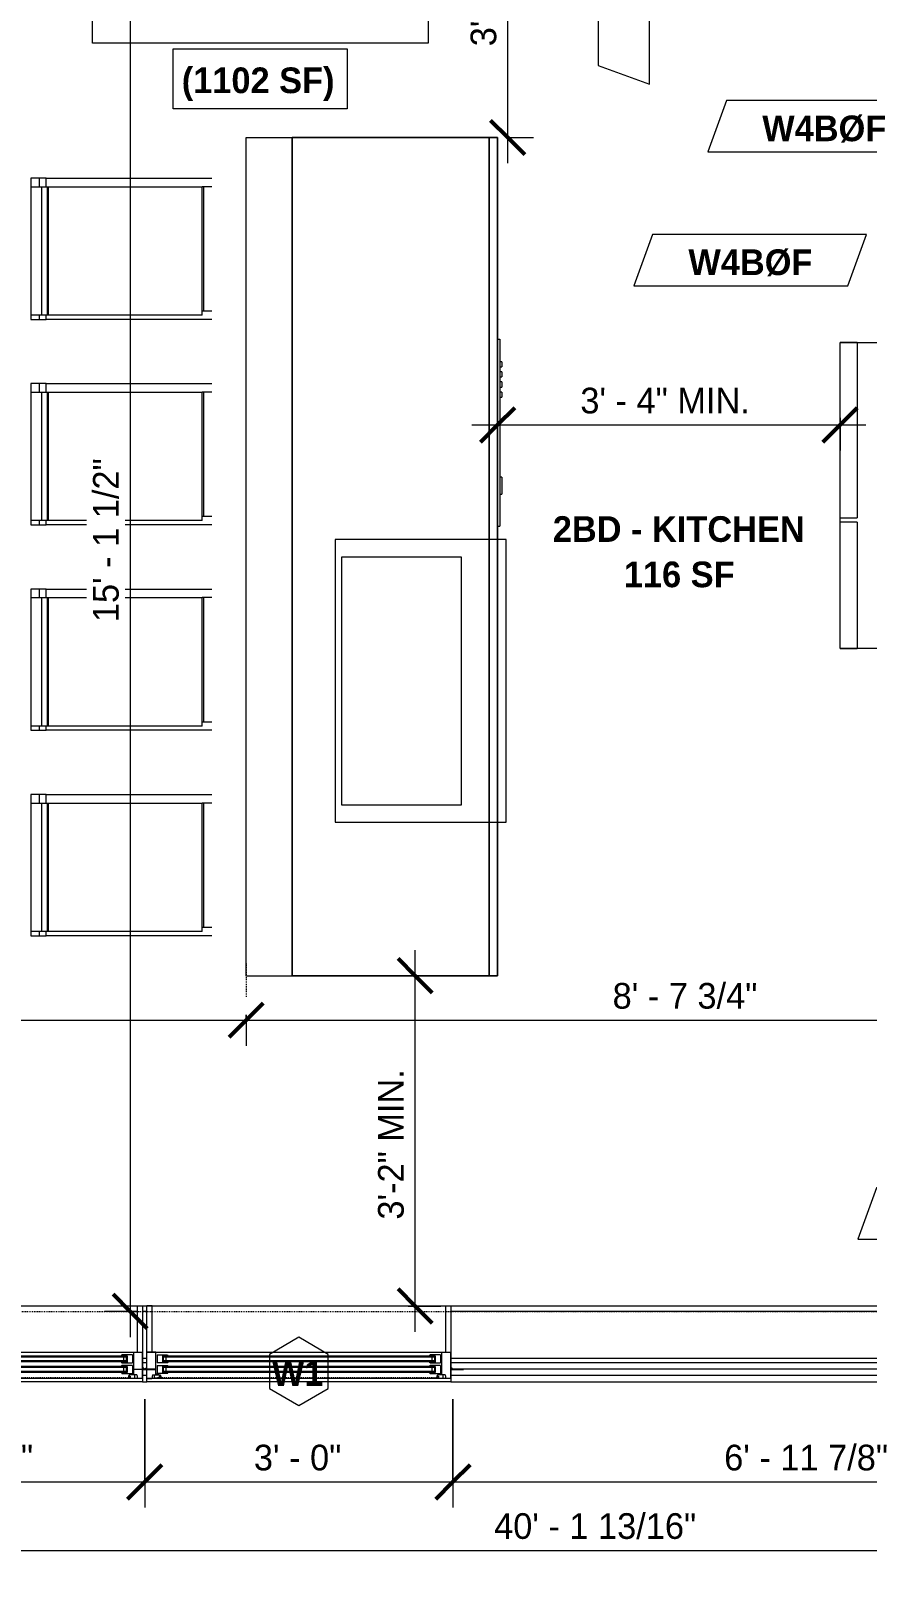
# Model space of a CAD drawing. Header units: inches. Extents: x -4058 to -1781, y 9814 to 12264.
# Drawn here: x -3649.6 to -3551.9, y 9986.2 to 10166.7 of the extents above; entities that cross this region are included whole.
import ezdxf

# ---------------------------------------------------------------- set-up
doc = ezdxf.new("R2010")
doc.units = ezdxf.units.IN
doc.header["$MEASUREMENT"] = 0
doc.linetypes.add('Dash', pattern=[0.25, 0.125, -0.125])
doc.linetypes.add('Dash 3_32_', pattern=[0.1875, 0.09375, -0.09375])
for name, color, linetype, lineweight in [('0-1', 7, 'Continuous', 5), ('0-2', 7, 'Continuous', 9), ('A-ANNO-DIMS', 211, 'Continuous', 9), ('A-ANNO-DIMS-32', 211, 'Continuous', 9), ('A-AREA-IDEN', 2, 'Continuous', 9), ('A-DETL-1', 90, 'Dash 3_32_', 9), ('A-DETL-GENF-HDLN-1', 7, 'Dash', 9), ('A-DETL-GENF-HDLN-2', 1, 'Continuous', 18), ('A-GLAZ', 151, 'Continuous', 18), ('A-GLAZ-1', 7, 'Continuous', 9), ('A-GLAZ-IDEN', 152, 'Continuous', 9), ('A-WALL-1', 7, 'Continuous', 9), ('A-WALL-2', 113, 'Continuous', 9), ('A-WALL-IDEN', 211, 'Continuous', 9), ('I-FURN', 30, 'Continuous', 9), ('P-SANR-FIXT', 6, 'Continuous', 9), ('Q-CASE', 31, 'Continuous', 9), ('Q-SPCQ', 91, 'Continuous', 9)]:
    doc.layers.add(name, color=color, linetype=linetype, lineweight=lineweight)
doc.styles.add('Century Gothic', font='ufonts.com_century-gothic.ttf', dxfattribs={"height": 3})
doc.styles.add('Century Gothic_B_1', font='GOTHICB.TTF', dxfattribs={"height": 3})
doc.dimstyles.new('MARKETING_DIMENSION', dxfattribs={"dimscale": 12, "dimtxt": 3.132505, "dimasz": 0.333333, "dimexe": 0.25, "dimexo": 0.166667, "dimgap": 0.041667, "dimtad": 1, "dimdec": 4, "dimrnd": 0.0625, "dimzin": 3, "dimdsep": 46, "dimlunit": 4, "dimtxsty": 'Century Gothic', "dimblk1": 'OBLIQUE', "dimblk2": 'OBLIQUE', "dimsah": 1, "dimcen": 0.09, "dimdle": 0.25, "dimazin": 0, "dimtfac": 1, "dimtdec": 4, "dimtix": 1, "dimtmove": 0, "dimatfit": 3, "dimfxl": 1, "dimtvp": 1, "dimtfill": 1, "dimfrac": 2, "dimtolj": 1, "dimtzin": 0, "dimarcsym": 2})
doc.dimstyles.new('THE_DIMENSION_STRING_2', dxfattribs={"dimscale": 12, "dimtxt": 3.132505, "dimasz": 0.333333, "dimexe": 0.25, "dimexo": 0.166667, "dimgap": 0.041667, "dimtad": 1, "dimdec": 4, "dimrnd": 0.0625, "dimzin": 3, "dimdsep": 46, "dimlunit": 4, "dimtxsty": 'Century Gothic', "dimblk1": 'OBLIQUE', "dimblk2": 'OBLIQUE', "dimsah": 1, "dimcen": 0.09, "dimdle": 0.25, "dimazin": 0, "dimtfac": 1, "dimtdec": 4, "dimtix": 1, "dimtmove": 0, "dimatfit": 3, "dimfxl": 1, "dimtvp": 1, "dimtfill": 1, "dimfrac": 2, "dimtolj": 1, "dimtzin": 0, "dimarcsym": 2})
doc.dimstyles.new('THE_DIMENSION_STRING_4', dxfattribs={"dimscale": 12, "dimtxt": 3.132505, "dimasz": 0.333333, "dimexe": 0.25, "dimexo": 0.166667, "dimgap": 0.041667, "dimtad": 1, "dimdec": 4, "dimrnd": 0.0625, "dimzin": 3, "dimdsep": 46, "dimlunit": 4, "dimtxsty": 'Century Gothic', "dimblk1": 'OBLIQUE', "dimblk2": 'OBLIQUE', "dimsah": 1, "dimcen": 0.09, "dimdle": 0.25, "dimazin": 0, "dimtfac": 1, "dimtdec": 4, "dimtix": 1, "dimtmove": 0, "dimatfit": 3, "dimfxl": 1, "dimtvp": 1, "dimtfill": 1, "dimfrac": 2, "dimtolj": 1, "dimtzin": 0, "dimarcsym": 2})
doc.dimstyles.new('THE_DIMENSION_STRING_5', dxfattribs={"dimscale": 12, "dimtxt": 3.132505, "dimasz": 0.333333, "dimexe": 0.25, "dimexo": 0.166667, "dimgap": 0.041667, "dimtad": 1, "dimdec": 4, "dimrnd": 0.0625, "dimzin": 3, "dimdsep": 46, "dimlunit": 4, "dimtxsty": 'Century Gothic', "dimblk1": 'OBLIQUE', "dimblk2": 'OBLIQUE', "dimsah": 1, "dimcen": 0.09, "dimdle": 0.25, "dimazin": 0, "dimtfac": 1, "dimtdec": 4, "dimtix": 1, "dimtmove": 0, "dimatfit": 3, "dimfxl": 1, "dimtvp": 1, "dimtfill": 1, "dimfrac": 2, "dimtolj": 1, "dimtzin": 0, "dimarcsym": 2})

# ---------------------------------------------------------------- blocks, each defined once
blk = doc.blocks.new('Window-Double_Hung-Marvin-Essential - ESDH3066 - 1st Floor-3357216-UNIT PLANS - 1ST FLOOR')
at = {"layer": 'A-DETL-GENF-HDLN-1'}
blk.add_line((16.1, -3.97), (-16.5, -3.97), dxfattribs=at)
at = {"layer": 'A-DETL-GENF-HDLN-2'}
for p, q in [((-17.13, 4.44), (-17.75, 4.44)), ((-17.13, -0.91), (-17.13, 4.44)), ((17.12, 4.44), (17.75, 4.44)), ((17.12, 4.44), (17.12, -0.91)), ((-16.72, -0.94), (-17.75, -0.94)), ((-17.75, -4.03), (-17.75, -0.94)), ((-16.72, -3.52), (-16.72, -0.94)), ((-16.56, -1.28), (-15.34, -1.28)), ((-16.56, -1.28), (-16.56, -2.22)), ((-15.28, -1.4), (-15.94, -1.4)), ((-15.94, -1.4), (-15.94, -2.12)), ((-15.84, -1.41), (-15.84, -2.1)), ((-15.54, -1.54), (-15.54, -1.98)), ((-15.34, -1.28), (-15.28, -1.34)), ((-15.28, -1.34), (-15.28, -1.4)), ((15.34, -1.28), (15.28, -1.34)), ((15.28, -1.34), (15.28, -1.4)), ((15.28, -1.4), (15.94, -1.4)), ((16.56, -1.28), (15.34, -1.28)), ((15.54, -1.54), (15.54, -1.98)), ((15.84, -1.41), (15.84, -2.1)), ((15.94, -1.4), (15.94, -2.12)), ((16.56, -1.28), (16.56, -2.22)), ((16.72, -3.52), (16.72, -0.94)), ((16.72, -0.94), (17.75, -0.94)), ((17.75, -4.03), (17.75, -0.94)), ((-19.25, -2.98), (-19.25, -2.94)), ((-19.25, -2.94), (-17.9, -2.94)), ((-17.75, -2.98), (-19.25, -2.98)), ((-17.9, -2.94), (-17.9, -2.83)), ((-17.9, -2.83), (-17.75, -2.83)), ((-16.38, -3.52), (-16.72, -3.52)), ((-15.34, -2.22), (-16.56, -2.22)), ((-16.56, -2.5), (-15.34, -2.5)), ((-16.56, -2.5), (-16.56, -3.44)), ((-15.34, -3.44), (-16.56, -3.44)), ((-16.38, -3.62), (-16.38, -3.52)), ((-15.94, -2.12), (-15.28, -2.12)), ((-15.28, -2.62), (-15.94, -2.62)), ((-15.94, -2.62), (-15.94, -3.34)), ((-15.94, -3.34), (-15.28, -3.34)), ((-15.84, -2.63), (-15.84, -3.32)), ((-15.54, -2.76), (-15.54, -3.2)), ((-15.34, -2.22), (-15.28, -2.16)), ((-15.34, -2.5), (-15.28, -2.56)), ((-15.34, -3.44), (-15.28, -3.38)), ((-15.28, -2.12), (-15.28, -2.16)), ((-15.28, -2.56), (-15.28, -2.62)), ((-15.28, -3.34), (-15.28, -3.38)), ((15.28, -2.12), (15.28, -2.16)), ((15.94, -2.12), (15.28, -2.12)), ((15.34, -2.22), (15.28, -2.16)), ((15.34, -2.5), (15.28, -2.56)), ((15.28, -2.56), (15.28, -2.62)), ((15.28, -2.62), (15.94, -2.62)), ((15.28, -3.34), (15.28, -3.38)), ((15.94, -3.34), (15.28, -3.34)), ((15.34, -3.44), (15.28, -3.38)), ((15.34, -2.22), (16.56, -2.22)), ((16.56, -2.5), (15.34, -2.5)), ((15.34, -3.44), (16.56, -3.44)), ((15.54, -2.76), (15.54, -3.2)), ((15.84, -2.63), (15.84, -3.32)), ((15.94, -2.62), (15.94, -3.34)), ((16.38, -3.62), (16.38, -3.52)), ((16.38, -3.52), (16.72, -3.52)), ((16.56, -2.5), (16.56, -3.44)), ((17.9, -2.83), (17.75, -2.83)), ((17.75, -2.98), (19.25, -2.98)), ((17.9, -2.94), (17.9, -2.83)), ((19.25, -2.94), (17.9, -2.94)), ((19.25, -2.98), (19.25, -2.94)), ((-17.75, -4.03), (-17.16, -4.03)), ((-17.08, -3.62), (-17.16, -4.03)), ((-17.08, -3.62), (-16.19, -3.62)), ((-16.85, -4), (-16.85, -3.62)), ((-16.3, -4), (-16.85, -4)), ((-16.18, -3.76), (-16.3, -3.76)), ((-16.3, -3.76), (-16.3, -4)), ((-16.19, -3.62), (-16.19, -3.72)), ((-16.19, -3.72), (-16.1, -3.72)), ((-16.18, -3.97), (-16.18, -3.76)), ((-16.18, -3.97), (-16.1, -3.97)), ((-16.1, -3.72), (-16.1, -3.97)), ((16.19, -3.72), (16.1, -3.72)), ((16.1, -3.72), (16.1, -3.97)), ((16.18, -3.97), (16.1, -3.97)), ((16.18, -3.97), (16.18, -3.76)), ((16.18, -3.76), (16.3, -3.76)), ((17.08, -3.62), (16.19, -3.62)), ((16.19, -3.62), (16.19, -3.72)), ((16.3, -3.76), (16.3, -4)), ((16.3, -4), (16.85, -4)), ((16.85, -4), (16.85, -3.62)), ((17.08, -3.62), (17.16, -4.03)), ((17.75, -4.03), (17.16, -4.03))]:
    blk.add_line(p, q, dxfattribs=at)
at = {"layer": 'A-GLAZ'}
for p, q in [((15.84, -1.41), (-15.84, -1.41)), ((15.84, -1.54), (-15.84, -1.54)), ((15.84, -1.98), (-15.84, -1.98)), ((15.84, -2.1), (-15.84, -2.1)), ((15.84, -2.63), (-15.84, -2.63)), ((15.84, -2.76), (-15.84, -2.76)), ((15.84, -3.2), (-15.84, -3.2)), ((15.84, -3.32), (-15.84, -3.32))]:
    blk.add_line(p, q, dxfattribs=at)
at = {"layer": 'A-GLAZ-1'}
for p, q in [((-17.75, 4.44), (17.75, 4.44)), ((-17.75, -0.91), (-17.75, 4.44)), ((17.75, 4.44), (17.75, -0.91)), ((-17.75, -0.94), (17.75, -0.94)), ((-17.75, -4.03), (-17.75, -0.94)), ((17.75, -0.94), (17.75, -4.03)), ((17.75, -4.03), (-17.75, -4.03))]:
    blk.add_line(p, q, dxfattribs=at)
blk = doc.blocks.new('CTR - 1st Phase - Shell_rvt-1-UNIT PLANS - 1ST FLOOR')
at = {"layer": 'A-WALL-1'}
for p, q in [((-3636.07, 10017.71), (-3636.57, 10017.71)), ((-3636.07, 10017.09), (-3636.57, 10017.09)), ((-3515.66, 10017.71), (-3600.57, 10017.71)), ((-3515.66, 10017.09), (-3600.57, 10017.09)), ((-3636.57, 10012.37), (-3636.57, 10012.34)), ((-3636.07, 10011.59), (-3636.57, 10011.59)), ((-3636.07, 10011.09), (-3636.57, 10011.09)), ((-3636.07, 10012.34), (-3636.07, 10012.37)), ((-3600.57, 10012.37), (-3600.57, 10012.34)), ((-3515.66, 10011.59), (-3600.57, 10011.59)), ((-3515.66, 10011.09), (-3600.57, 10011.09)), ((-3636.57, 10008.84), (-3672.07, 10008.84)), ((-3636.07, 10010.34), (-3636.57, 10010.34)), ((-3636.07, 10009.59), (-3636.57, 10009.59)), ((-3636.57, 10009.25), (-3636.57, 10008.84)), ((-3636.57, 10008.84), (-3636.07, 10008.84)), ((-3636.07, 10008.84), (-3636.07, 10009.25)), ((-3600.57, 10008.84), (-3636.07, 10008.84)), ((-3404.47, 10010.34), (-3600.57, 10010.34)), ((-3404.47, 10009.59), (-3600.57, 10009.59)), ((-3600.57, 10009.25), (-3600.57, 10008.84)), ((-3600.57, 10008.84), (-3404.47, 10008.84))]:
    blk.add_line(p, q, dxfattribs=at)
at = {"layer": '0-2'}
for p in [(-3654.32, 10013.28), (-3618.32, 10013.28)]:
    blk.add_blockref('Window-Double_Hung-Marvin-Essential - ESDH3066 - 1st Floor-3357216-UNIT PLANS - 1ST FLOOR', p, dxfattribs=at)
blk = doc.blocks.new('Refrigerator_-_Side-by-Side_6047 - 36_ X 30_-1372843-UNIT PLANS - 1ST FLOOR')
at = {"layer": 'Q-SPCQ'}
for p, q in [((-17.88, 15.58), (17.87, 15.58)), ((-17.88, -14.42), (-17.88, 15.58)), ((-17.88, 15.58), (-3.13, 15.58)), ((-17.88, 15.58), (-17.88, 13.58)), ((-3.13, 13.58), (-3.13, 15.58)), ((-2.63, 15.58), (17.87, 15.58)), ((-2.63, 15.58), (-2.63, 13.58)), ((17.87, 15.58), (17.87, -14.42)), ((17.87, 13.58), (17.87, 15.58)), ((-3.13, 13.58), (-17.88, 13.58)), ((17.87, 13.58), (-2.63, 13.58)), ((17.87, -14.42), (-17.88, -14.42))]:
    blk.add_line(p, q, dxfattribs=at)
blk = doc.blocks.new('OD_CW_Base Cabinet - OD_CW_Base Cabinet-4332410-UNIT PLANS - 1ST FLOOR')
at = {"layer": 'Q-CASE'}
for p, q in [((0.74, 24), (0.74, 0)), ((98.66, 24), (0.74, 24)), ((98.66, 0), (98.66, 24)), ((0.74, 0), (98.66, 0))]:
    blk.add_line(p, q, dxfattribs=at)
blk = doc.blocks.new('Stainless Steel Farmhous Kitchen Sink - Stainless Steel Farmhous Kitchen Sink-2443921-UNIT PLANS - 1ST FLOOR')
at = {"layer": 'P-SANR-FIXT'}
for p, q in [((0, -2.25), (-33, -2.25)), ((-33, -2.25), (-33, -22.2)), ((-31, -16.96), (-31, -3)), ((-31, -3), (-2, -3)), ((-2, -3), (-2, -16.96)), ((0, -22.2), (0, -2.25)), ((-2, -16.96), (-31, -16.96)), ((-33, -22.2), (0, -22.2))]:
    blk.add_line(p, q, dxfattribs=at)
blk = doc.blocks.new('Bar_Stool_6722_1_ - Bar_Stool_6722_1_-1229311-UNIT PLANS - 1ST FLOOR')
at = {"layer": 'I-FURN'}
for p, q in [((0, 19.21), (0, 21.11)), ((1, 21.11), (1, 20.14)), ((1, 20.14), (15.5, 20.14)), ((1, 20.14), (1, 20.06)), ((1, 20.06), (1, 19.99)), ((16, 20), (1, 20)), ((1, 19.89), (1, 19.99)), ((1, 17.63), (1, 19.89)), ((15.5, 20.14), (15.5, 21.11)), ((15.5, 20.06), (15.5, 20.14)), ((15.5, 19.99), (15.5, 20.06)), ((16, 19.99), (16, 19.89)), ((16, 19.89), (16, 17.63)), ((16.5, 21.11), (16.5, 19.21)), ((0, 17.72), (0, 19.21)), ((16.5, 19.21), (16.5, 17.72)), ((0, 1.78), (0, 17.72)), ((1, 2.03), (1, 17.63)), ((16, 17.63), (16, 2.03)), ((16.5, 17.72), (16.5, 1.78)), ((1, 1.91), (1, 2.03)), ((16, 2.03), (1, 2.03)), ((1, 1.24), (1, 1.91)), ((16, 1.91), (1, 1.91)), ((16, 2.03), (16, 1.91)), ((16, 1.91), (16, 1.24)), ((1, 1.78), (0, 1.78)), ((0, 1.78), (0, 0.98)), ((1, 0.98), (0, 0.98)), ((0, 0.98), (0, 0)), ((1, 0), (1, 1.24)), ((1, 1.24), (16, 1.24)), ((16.5, 1.78), (16, 1.78)), ((16, 1.24), (16, 0)), ((16.5, 0.98), (16, 0.98)), ((16.5, 0.98), (16.5, 1.78)), ((16.5, 0), (16.5, 0.98)), ((0, 0), (1, 0)), ((1, 0), (16, 0)), ((16, 0), (16.5, 0))]:
    blk.add_line(p, q, dxfattribs=at)
blk = doc.blocks.new('DIMBLOCK426-UNIT PLANS - 1ST FLOOR')
at = {"layer": 'A-ANNO-DIMS-32'}
for p, q in [((-3823.82, 10047.43), (-3823.82, 10054.1)), ((-3826.82, 10051.1), (-3624.47, 10051.1)), ((-3823.82, 10051.1), (-3823.82, 10047.43)), ((-3624.47, 10051.71), (-3624.47, 10048.1)), ((-3624.47, 10051.1), (-3624.47, 10051.71))]:
    blk.add_line(p, q, dxfattribs=at)
at = {"layer": 'A-ANNO-DIMS-32', "lineweight": 50}
for p, q in [((-3823.82, 10051.1), (-3821.82, 10053.1)), ((-3624.47, 10051.1), (-3622.47, 10053.1)), ((-3823.82, 10051.1), (-3825.82, 10049.1)), ((-3624.47, 10051.1), (-3626.47, 10049.1))]:
    blk.add_line(p, q, dxfattribs=at)
at = {"layer": 'A-ANNO-DIMS-32', "color": 0, "insert": (-3734.39, 10055.45), "char_height": 3, "width": 24.5827, "attachment_point": 1, "line_spacing_factor": 0.984502, "style": 'Century Gothic', "bg_fill": 3, "box_fill_scale": 1.25, "bg_fill_color": 256, "bg_fill_true_color": 13158600, "bg_fill_transparency": 0}
blk.add_mtext('16\' - 7 3/8"', dxfattribs=at)
blk = doc.blocks.new('_Oblique')
at = {"color": 0, "linetype": 'ByBlock', "lineweight": -2}
blk.add_line((-0.5, -0.5), (0.5, 0.5), dxfattribs=at)
blk = doc.blocks.new('DIMBLOCK427-UNIT PLANS - 1ST FLOOR')
at = {"layer": 'A-ANNO-DIMS-32', "lineweight": 50}
for p, q in [((-3624.47, 10051.1), (-3622.47, 10053.1)), ((-3520.72, 10051.1), (-3518.72, 10053.1)), ((-3624.47, 10051.1), (-3626.47, 10049.1)), ((-3520.72, 10051.1), (-3522.72, 10049.1))]:
    blk.add_line(p, q, dxfattribs=at)
at = {"layer": 'A-ANNO-DIMS-32'}
for p, q in [((-3624.47, 10051.71), (-3624.47, 10048.1)), ((-3624.47, 10051.1), (-3624.47, 10051.71)), ((-3624.47, 10051.1), (-3520.72, 10051.1)), ((-3520.72, 10051.93), (-3520.72, 10048.1)), ((-3520.72, 10051.1), (-3520.72, 10051.93))]:
    blk.add_line(p, q, dxfattribs=at)
at = {"layer": 'A-ANNO-DIMS-32', "color": 0, "insert": (-3581.67, 10055.45), "char_height": 3, "width": 21.7784, "attachment_point": 1, "line_spacing_factor": 0.984502, "style": 'Century Gothic', "bg_fill": 3, "box_fill_scale": 1.25, "bg_fill_color": 256, "bg_fill_true_color": 13158600, "bg_fill_transparency": 0}
blk.add_mtext('8\' - 7 3/4"', dxfattribs=at)
blk = doc.blocks.new('Wall Tag - Arch Wall-3956453-UNIT PLANS - 1ST FLOOR')
at = {"layer": 'A-WALL-IDEN'}
for p, q in [((-0.3561, 0.0937), (-0.4244, -0.0937)), ((0.4244, 0.0937), (-0.3561, 0.0937)), ((0.3561, -0.0937), (0.4244, 0.0937)), ((-0.4244, -0.0937), (0.3561, -0.0937))]:
    blk.add_line(p, q, dxfattribs=at)
blk = doc.blocks.new('DIMBLOCK514-UNIT PLANS - 1ST FLOOR')
at = {"layer": 'A-ANNO-DIMS-32'}
for p, q in [((-3672.32, 10006.84), (-3672.32, 9994.16)), ((-3672.32, 9997.16), (-3672.32, 10006.84)), ((-3636.32, 10006.84), (-3636.32, 9994.16)), ((-3636.32, 9997.16), (-3636.32, 10006.84)), ((-3672.32, 9997.16), (-3636.32, 9997.16))]:
    blk.add_line(p, q, dxfattribs=at)
at = {"layer": 'A-ANNO-DIMS-32', "lineweight": 50}
for p, q in [((-3672.32, 9997.16), (-3670.32, 9999.16)), ((-3636.32, 9997.16), (-3634.32, 9999.16)), ((-3672.32, 9997.16), (-3674.32, 9995.16)), ((-3636.32, 9997.16), (-3638.32, 9995.16))]:
    blk.add_line(p, q, dxfattribs=at)
at = {"layer": 'A-ANNO-DIMS-32', "color": 0, "insert": (-3659.57, 10001.51), "char_height": 3, "width": 12.5897, "attachment_point": 1, "line_spacing_factor": 0.984502, "style": 'Century Gothic', "bg_fill": 3, "box_fill_scale": 1.25, "bg_fill_color": 256, "bg_fill_true_color": 13158600, "bg_fill_transparency": 0}
blk.add_mtext('3\' - 0"', dxfattribs=at)
blk = doc.blocks.new('DIMBLOCK515-UNIT PLANS - 1ST FLOOR')
at = {"layer": 'A-ANNO-DIMS-32'}
for p, q in [((-3636.32, 10006.84), (-3636.32, 9994.16)), ((-3636.32, 9997.16), (-3636.32, 10006.84)), ((-3600.32, 10006.84), (-3600.32, 9994.16)), ((-3600.32, 9997.16), (-3600.32, 10006.84)), ((-3636.32, 9997.16), (-3600.32, 9997.16))]:
    blk.add_line(p, q, dxfattribs=at)
at = {"layer": 'A-ANNO-DIMS-32', "lineweight": 50}
for p, q in [((-3636.32, 9997.16), (-3634.32, 9999.16)), ((-3600.32, 9997.16), (-3598.32, 9999.16)), ((-3636.32, 9997.16), (-3638.32, 9995.16)), ((-3600.32, 9997.16), (-3602.32, 9995.16))]:
    blk.add_line(p, q, dxfattribs=at)
at = {"layer": 'A-ANNO-DIMS-32', "color": 0, "insert": (-3623.57, 10001.51), "char_height": 3, "width": 12.5897, "attachment_point": 1, "line_spacing_factor": 0.984502, "style": 'Century Gothic', "bg_fill": 3, "box_fill_scale": 1.25, "bg_fill_color": 256, "bg_fill_true_color": 13158600, "bg_fill_transparency": 0}
blk.add_mtext('3\' - 0"', dxfattribs=at)
blk = doc.blocks.new('DIMBLOCK516-UNIT PLANS - 1ST FLOOR')
at = {"layer": 'A-ANNO-DIMS-32'}
for p, q in [((-3600.32, 10006.84), (-3600.32, 9994.16)), ((-3600.32, 9997.16), (-3600.32, 10006.84)), ((-3516.47, 10006.09), (-3516.47, 9994.16)), ((-3516.47, 9997.16), (-3516.47, 10006.09)), ((-3600.32, 9997.16), (-3516.47, 9997.16))]:
    blk.add_line(p, q, dxfattribs=at)
at = {"layer": 'A-ANNO-DIMS-32', "lineweight": 50}
for p, q in [((-3600.32, 9997.16), (-3598.32, 9999.16)), ((-3516.47, 9997.16), (-3514.47, 9999.16)), ((-3600.32, 9997.16), (-3602.32, 9995.16)), ((-3516.47, 9997.16), (-3518.47, 9995.16))]:
    blk.add_line(p, q, dxfattribs=at)
at = {"layer": 'A-ANNO-DIMS-32', "color": 0, "insert": (-3568.64, 10001.51), "char_height": 3, "width": 24.5827, "attachment_point": 1, "line_spacing_factor": 0.984502, "style": 'Century Gothic', "bg_fill": 3, "box_fill_scale": 1.25, "bg_fill_color": 256, "bg_fill_true_color": 13158600, "bg_fill_transparency": 0}
blk.add_mtext('6\' - 11 7/8"', dxfattribs=at)
blk = doc.blocks.new('DIMBLOCK1125-UNIT PLANS - 1ST FLOOR')
at = {"layer": 'A-ANNO-DIMS-32'}
for p, q in [((-3342.04, 10015.09), (-3342.04, 9986.16)), ((-3342.04, 9989.16), (-3342.04, 10015.09)), ((-3823.82, 10011.28), (-3823.82, 9986.16)), ((-3823.82, 9989.16), (-3823.82, 10011.28)), ((-3823.82, 9989.16), (-3342.04, 9989.16))]:
    blk.add_line(p, q, dxfattribs=at)
at = {"layer": 'A-ANNO-DIMS-32', "lineweight": 50}
for p, q in [((-3823.82, 9989.16), (-3821.82, 9991.16)), ((-3342.04, 9989.16), (-3340.04, 9991.16)), ((-3823.82, 9989.16), (-3825.82, 9987.16)), ((-3342.04, 9989.16), (-3344.04, 9987.16))]:
    blk.add_line(p, q, dxfattribs=at)
at = {"layer": 'A-ANNO-DIMS-32', "color": 0, "insert": (-3595.51, 9993.51), "char_height": 3, "width": 30.1914, "attachment_point": 1, "line_spacing_factor": 0.984502, "style": 'Century Gothic', "bg_fill": 3, "box_fill_scale": 1.25, "bg_fill_color": 256, "bg_fill_true_color": 13158600, "bg_fill_transparency": 0}
blk.add_mtext('40\' - 1 13/16"', dxfattribs=at)
blk = doc.blocks.new('Window Tag - ONE-4156801-UNIT PLANS - 1ST FLOOR')
at = {"layer": 'A-GLAZ-IDEN'}
for p, q in [((0, 0.125), (-0.1071, 0.0619)), ((0.107, 0.062), (0, 0.125)), ((-0.1071, 0.0619), (-0.1071, -0.0619)), ((0.107, -0.0624), (0.107, 0.062)), ((-0.1071, -0.0619), (0, -0.125)), ((0, -0.125), (0.107, -0.0624))]:
    blk.add_line(p, q, dxfattribs=at)
blk = doc.blocks.new('DIMBLOCK1458-UNIT PLANS - 1ST FLOOR')
at = {"layer": 'A-ANNO-DIMS-32', "lineweight": 50}
for p, q in [((-3604.73, 10056.29), (-3606.73, 10058.29)), ((-3604.73, 10056.29), (-3602.73, 10054.29)), ((-3604.73, 10017.71), (-3606.73, 10019.71)), ((-3604.73, 10017.71), (-3602.73, 10015.71))]:
    blk.add_line(p, q, dxfattribs=at)
at = {"layer": 'A-ANNO-DIMS-32'}
for p, q in [((-3604.73, 10014.71), (-3604.73, 10059.29)), ((-3605.56, 10056.29), (-3601.73, 10056.29)), ((-3604.73, 10056.29), (-3605.56, 10056.29)), ((-3605.56, 10017.71), (-3601.73, 10017.71)), ((-3604.73, 10017.71), (-3605.56, 10017.71))]:
    blk.add_line(p, q, dxfattribs=at)
at = {"layer": 'A-ANNO-DIMS-32', "color": 0, "insert": (-3609.07, 10027.81), "char_height": 3, "width": 22.0767, "attachment_point": 1, "rotation": 90, "line_spacing_factor": 0.984502, "style": 'Century Gothic', "bg_fill": 3, "box_fill_scale": 1.25, "bg_fill_color": 256, "bg_fill_true_color": 13158600, "bg_fill_transparency": 0}
blk.add_mtext('3\'-2" MIN.', dxfattribs=at)
blk = doc.blocks.new('DIMBLOCK1459-UNIT PLANS - 1ST FLOOR')
at = {"layer": 'A-ANNO-DIMS-32', "lineweight": 50}
for p, q in [((-3595.1, 10120.64), (-3593.1, 10122.64)), ((-3555.1, 10120.64), (-3553.1, 10122.64)), ((-3595.1, 10120.64), (-3597.1, 10118.64)), ((-3555.1, 10120.64), (-3557.1, 10118.64))]:
    blk.add_line(p, q, dxfattribs=at)
at = {"layer": 'A-ANNO-DIMS-32'}
for p, q in [((-3595.1, 10121.47), (-3595.1, 10117.64)), ((-3595.1, 10120.64), (-3595.1, 10121.47)), ((-3555.1, 10121.47), (-3555.1, 10117.64)), ((-3555.1, 10120.64), (-3555.1, 10121.47)), ((-3598.1, 10120.64), (-3552.1, 10120.64))]:
    blk.add_line(p, q, dxfattribs=at)
at = {"layer": 'A-ANNO-DIMS-32', "color": 0, "insert": (-3585.44, 10124.98), "char_height": 3, "width": 24.8214, "attachment_point": 1, "line_spacing_factor": 0.984502, "style": 'Century Gothic', "bg_fill": 3, "box_fill_scale": 1.25, "bg_fill_color": 256, "bg_fill_true_color": 13158600, "bg_fill_transparency": 0}
blk.add_mtext('3\' - 4" MIN.', dxfattribs=at)
blk = doc.blocks.new('DIMBLOCK1460-UNIT PLANS - 1ST FLOOR')
at = {"layer": 'A-ANNO-DIMS-32'}
for p, q in [((-3593.92, 10151.21), (-3593.92, 10199.21)), ((-3593.79, 10196.21), (-3596.92, 10196.21)), ((-3593.92, 10196.21), (-3593.79, 10196.21)), ((-3594.1, 10154.21), (-3590.92, 10154.21)), ((-3593.92, 10154.21), (-3594.1, 10154.21))]:
    blk.add_line(p, q, dxfattribs=at)
at = {"layer": 'A-ANNO-DIMS-32', "lineweight": 50}
for p, q in [((-3593.92, 10196.21), (-3595.92, 10198.21)), ((-3593.92, 10196.21), (-3591.92, 10194.21)), ((-3593.92, 10154.21), (-3595.92, 10156.21)), ((-3593.92, 10154.21), (-3591.92, 10152.21))]:
    blk.add_line(p, q, dxfattribs=at)
at = {"layer": 'A-ANNO-DIMS-32', "color": 0, "insert": (-3598.26, 10164.87), "char_height": 3, "width": 24.8214, "attachment_point": 1, "rotation": 90, "line_spacing_factor": 0.984502, "style": 'Century Gothic', "bg_fill": 3, "box_fill_scale": 1.25, "bg_fill_color": 256, "bg_fill_true_color": 13158600, "bg_fill_transparency": 0}
blk.add_mtext('3\' - 6" MIN.', dxfattribs=at)
blk = doc.blocks.new('DIMBLOCK1461-UNIT PLANS - 1ST FLOOR')
at = {"layer": 'A-ANNO-DIMS-32', "lineweight": 50}
for p, q in [((-3638.02, 10198.59), (-3640.02, 10200.59)), ((-3638.02, 10198.59), (-3636.02, 10196.59)), ((-3638.02, 10017.09), (-3640.02, 10019.09)), ((-3638.02, 10017.09), (-3636.02, 10015.09))]:
    blk.add_line(p, q, dxfattribs=at)
at = {"layer": 'A-ANNO-DIMS-32'}
for p, q in [((-3638.02, 10201.59), (-3638.02, 10014.09)), ((-3637.19, 10198.59), (-3641.02, 10198.59)), ((-3638.02, 10198.59), (-3637.19, 10198.59)), ((-3637.19, 10017.09), (-3641.02, 10017.09)), ((-3638.02, 10017.09), (-3637.19, 10017.09))]:
    blk.add_line(p, q, dxfattribs=at)
at = {"layer": 'A-ANNO-DIMS-32', "color": 0, "insert": (-3642.36, 10097.6), "char_height": 3, "width": 24.5827, "attachment_point": 1, "rotation": 90, "line_spacing_factor": 0.984502, "style": 'Century Gothic', "bg_fill": 3, "box_fill_scale": 1.25, "bg_fill_color": 256, "bg_fill_true_color": 13158600, "bg_fill_transparency": 0}
blk.add_mtext('15\' - 1 1/2"', dxfattribs=at)

msp = doc.modelspace()

# ---------------------------------------------------------------- block references
at = {"layer": '0-1'}
msp.add_blockref('CTR - 1st Phase - Shell_rvt-1-UNIT PLANS - 1ST FLOOR', (0, 0), dxfattribs=at)

# ---------------------------------------------------------------- next in the draw order: linework, layer by layer
at = {"layer": 'A-AREA-IDEN', "flags": 128}
for points in [[(-3642.42516, 10183.68467), (-3603.22642, 10183.68467), (-3603.22642, 10165.23553), (-3642.42516, 10165.23553)], [(-3632.99114, 10164.55917), (-3612.66043, 10164.55917), (-3612.66043, 10157.55759), (-3632.99114, 10157.55759)]]:
    msp.add_lwpolyline(points, close=True, dxfattribs=at)
at = {"layer": 'A-DETL-1'}
for p, q in [((-3624.47374, 10057.7144), (-3624.47374, 10053.7144)), ((-3817.07282, 10017.0894), (-3355.07282, 10017.0894)), ((-3598.69874, 10017.7144), (-3611.69874, 10017.7144))]:
    msp.add_line(p, q, dxfattribs=at)
at = {"layer": 'A-WALL-2'}
for p, q in [((-3624.47374, 10056.29446), (-3624.47374, 10154.2144)), ((-3624.47374, 10154.2144), (-3619.09874, 10154.2144)), ((-3619.09874, 10154.2144), (-3619.09874, 10056.29446)), ((-3624.47374, 10056.29446), (-3619.09874, 10056.29446))]:
    msp.add_line(p, q, dxfattribs=at)
at = {"layer": 'Q-CASE'}
for p, q in [((-3619.09874, 10154.2144), (-3596.09874, 10154.2144)), ((-3619.09874, 10056.29446), (-3619.09874, 10154.2144)), ((-3596.09874, 10154.2144), (-3596.09874, 10056.29446)), ((-3596.09874, 10154.2144), (-3595.09874, 10154.2144)), ((-3596.09874, 10056.29446), (-3596.09874, 10154.2144)), ((-3595.09874, 10154.2144), (-3595.09874, 10056.29446)), ((-3596.09874, 10056.29446), (-3619.09874, 10056.29446)), ((-3595.09874, 10056.29446), (-3596.09874, 10056.29446))]:
    msp.add_line(p, q, dxfattribs=at)
at = {"layer": 'Q-SPCQ'}
for p, q in [((-3595.09874, 10130.64167), (-3594.84874, 10130.64167)), ((-3594.84874, 10130.64167), (-3594.84874, 10108.82755)), ((-3594.59874, 10128.01849), (-3594.84874, 10128.01849)), ((-3594.59874, 10128.01849), (-3594.59874, 10127.42794)), ((-3594.84874, 10127.42794), (-3594.59874, 10127.42794)), ((-3594.59874, 10126.83739), (-3594.84874, 10126.83739)), ((-3594.84874, 10126.24684), (-3594.59874, 10126.24684)), ((-3594.59874, 10126.83739), (-3594.59874, 10126.24684)), ((-3594.59874, 10125.65629), (-3594.84874, 10125.65629)), ((-3594.84874, 10125.06574), (-3594.59874, 10125.06574)), ((-3594.59874, 10124.47519), (-3594.84874, 10124.47519)), ((-3594.59874, 10125.65629), (-3594.59874, 10125.06574)), ((-3594.59874, 10124.47519), (-3594.59874, 10123.88464)), ((-3594.84874, 10123.88464), (-3594.59874, 10123.88464)), ((-3594.59874, 10114.52715), (-3594.84874, 10114.52715)), ((-3594.59874, 10114.52715), (-3594.59874, 10113.54289)), ((-3594.59874, 10113.54289), (-3594.59874, 10112.55864)), ((-3594.84874, 10112.55864), (-3594.59874, 10112.55864)), ((-3595.09874, 10108.82755), (-3594.84874, 10108.82755))]:
    msp.add_line(p, q, dxfattribs=at)

# ---------------------------------------------------------------- next in the draw order: block references
at = {"layer": 'A-WALL-IDEN', "xscale": 31.99999999999999, "yscale": 31.99999999999999, "zscale": 31.99999999999999, "rotation": 89.99999999999955}
msp.add_blockref('Wall Tag - Arch Wall-3956453-UNIT PLANS - 1ST FLOOR', (-3580.34651, 10174.01454), dxfattribs=at)
at = {"layer": 'A-WALL-IDEN', "xscale": 31.99999999999999, "yscale": 31.99999999999999, "zscale": 31.99999999999999}
for p in [(-3556.97657, 10155.53222), (-3565.60284, 10139.89819), (-3539.45544, 10028.51078)]:
    msp.add_blockref('Wall Tag - Arch Wall-3956453-UNIT PLANS - 1ST FLOOR', p, dxfattribs=at)
at = {"layer": 'I-FURN', "rotation": 269.999999999999}
for p in [(-3649.60141, 10149.4644), (-3649.60141, 10125.4644), (-3649.60141, 10101.4644), (-3649.60141, 10077.4644)]:
    msp.add_blockref('Bar_Stool_6722_1_ - Bar_Stool_6722_1_-1229311-UNIT PLANS - 1ST FLOOR', p, dxfattribs=at)
at = {"layer": 'P-SANR-FIXT', "rotation": 89.99999999999939}
msp.add_blockref('Stainless Steel Farmhous Kitchen Sink - Stainless Steel Farmhous Kitchen Sink-2443921-UNIT PLANS - 1ST FLOOR', (-3616.31011, 10107.2346), dxfattribs=at)
at = {"layer": 'Q-CASE', "rotation": 89.99999999999854}
msp.add_blockref('OD_CW_Base Cabinet - OD_CW_Base Cabinet-4332410-UNIT PLANS - 1ST FLOOR', (-3595.09874, 10055.55675), dxfattribs=at)
at = {"layer": 'Q-SPCQ', "rotation": 89.99999999999709}
msp.add_blockref('Refrigerator_-_Side-by-Side_6047 - 36_ X 30_-1372843-UNIT PLANS - 1ST FLOOR', (-3539.52094, 10112.40299), dxfattribs=at)

# ---------------------------------------------------------------- next in the draw order: texts
at = {"layer": 'A-AREA-IDEN', "char_height": 3, "attachment_point": 1, "style": 'Century Gothic_B_1'}
for s, insert, width in [('(1102 SF)', (-3631.99114, 10162.3925), 22.119), ('2BD - KITCHEN', (-3588.65456, 10109.97401), 35.451), ('116 SF', (-3580.35849, 10104.67687), 15.352)]:
    msp.add_mtext(s, dxfattribs=dict(at, insert=insert, width=width))
at = {"layer": 'A-WALL-IDEN', "char_height": 3, "width": 17.372, "attachment_point": 1, "style": 'Century Gothic_B_1'}
for insert in [(-3564.19249, 10156.77976), (-3572.81876, 10141.14573)]:
    msp.add_mtext('W4BØF', dxfattribs=dict(at, insert=insert))

# ---------------------------------------------------------------- next in the draw order: dimensions: what is measured, and where the dimension line sits
at = {"layer": 'A-ANNO-DIMS'}
dim = msp.add_linear_dim(base=(-3636.32374, 9997.16331), p1=(-3672.32374, 10008.8394), p2=(-3636.32374, 10008.8394), dimstyle='THE_DIMENSION_STRING_2', override={"dimpost": '<>', "dimfxl": 36}, dxfattribs=at)
dim.commit()
dim.dimension.update_dxf_attribs({"geometry": 'DIMBLOCK514-UNIT PLANS - 1ST FLOOR', "text_midpoint": (-3654.32374, 9999.23877)})

# ---------------------------------------------------------------- next in the draw order: dimensions: what is measured, and where the dimension line sits
dim = msp.add_linear_dim(base=(-3593.9164, 10196.2144), p1=(-3596.09874, 10154.2144), p2=(-3595.78624, 10196.2144), angle=90, dimstyle='THE_DIMENSION_STRING_5', override={"dimpost": '<>MIN.', "dimfxl": 42.001163}, dxfattribs=at)
dim.commit()
dim.dimension.update_dxf_attribs({"geometry": 'DIMBLOCK1460-UNIT PLANS - 1ST FLOOR', "text_midpoint": (-3595.99186, 10175.2144)})
for base, p1, p2, dimstyle, override, picture, middle in [((-3555.09874, 10120.63862), (-3595.09874, 10123.46704), (-3555.09874, 10123.46704), 'THE_DIMENSION_STRING_5', {"dimpost": '<>MIN.', "dimfxl": 40}, 'DIMBLOCK1459-UNIT PLANS - 1ST FLOOR', (-3575.09874, 10122.71407)), ((-3624.47374, 10051.10402), (-3823.82374, 10045.432), (-3624.47374, 10053.7144), 'MARKETING_DIMENSION', {"dimpost": '<>', "dimfxl": 199.52198}, 'DIMBLOCK426-UNIT PLANS - 1ST FLOOR', (-3724.14874, 10053.34569)), ((-3600.32374, 9997.16331), (-3636.32374, 10008.8394), (-3600.32374, 10008.8394), 'THE_DIMENSION_STRING_2', {"dimpost": '<>', "dimfxl": 36}, 'DIMBLOCK515-UNIT PLANS - 1ST FLOOR', (-3618.32374, 9999.23877))]:
    dim = msp.add_linear_dim(base=base, p1=p1, p2=p2, dimstyle=dimstyle, override=override, dxfattribs=at)
    dim.commit()
    dim.dimension.update_dxf_attribs({"geometry": picture, "text_midpoint": middle})

# ---------------------------------------------------------------- next in the draw order: dimensions: what is measured, and where the dimension line sits
for base, p1, p2, dimstyle, override, picture, middle in [((-3520.72374, 10051.10402), (-3624.47374, 10053.7144), (-3520.72374, 10053.93244), 'MARKETING_DIMENSION', {"dimpost": '<>', "dimfxl": 103.750229}, 'DIMBLOCK427-UNIT PLANS - 1ST FLOOR', (-3572.59874, 10053.34569)), ((-3516.47374, 9997.16331), (-3600.32374, 10008.8394), (-3516.47374, 10008.0894), 'THE_DIMENSION_STRING_2', {"dimpost": '<>', "dimfxl": 83.853354}, 'DIMBLOCK516-UNIT PLANS - 1ST FLOOR', (-3558.39874, 9999.40498))]:
    dim = msp.add_linear_dim(base=base, p1=p1, p2=p2, dimstyle=dimstyle, override=override, dxfattribs=at)
    dim.commit()
    dim.dimension.update_dxf_attribs({"geometry": picture, "text_midpoint": middle})

# ---------------------------------------------------------------- next in the draw order: dimensions: what is measured, and where the dimension line sits
dim = msp.add_linear_dim(base=(-3342.03624, 9989.16331), p1=(-3823.82374, 10013.2769), p2=(-3342.03624, 10017.0894), dimstyle='THE_DIMENSION_STRING_4', override={"dimpost": '<>', "dimfxl": 481.802584}, dxfattribs=at)
dim.commit()
dim.dimension.update_dxf_attribs({"geometry": 'DIMBLOCK1125-UNIT PLANS - 1ST FLOOR', "text_midpoint": (-3582.92999, 9991.40498)})

# ---------------------------------------------------------------- next in the draw order: block references
at = {"layer": 'A-GLAZ-IDEN', "xscale": 31.99999999999999, "yscale": 31.99999999999999, "zscale": 31.99999999999999}
msp.add_blockref('Window Tag - ONE-4156801-UNIT PLANS - 1ST FLOOR', (-3618.32374, 10010.07358), dxfattribs=at)

# ---------------------------------------------------------------- next in the draw order: texts
at = {"layer": 'A-GLAZ-IDEN', "insert": (-3621.46048, 10011.35733), "char_height": 3, "width": 7.575, "attachment_point": 1, "style": 'Century Gothic_B_1'}
msp.add_mtext('W1', dxfattribs=at)

# ---------------------------------------------------------------- next in the draw order: dimensions: what is measured, and where the dimension line sits
at = {"layer": 'A-ANNO-DIMS'}
dim = msp.add_linear_dim(base=(-3638.0153, 10017.0894), p1=(-3635.18687, 10198.5894), p2=(-3635.18687, 10017.0894), angle=90, dimstyle='THE_DIMENSION_STRING_5', override={"dimpost": '<>', "dimfxl": 181.5}, dxfattribs=at)
dim.commit()
dim.dimension.update_dxf_attribs({"geometry": 'DIMBLOCK1461-UNIT PLANS - 1ST FLOOR', "text_midpoint": (-3640.25697, 10107.8394)})
dim = msp.add_linear_dim(base=(-3604.72733, 10056.29446), p1=(-3607.55576, 10017.7144), p2=(-3607.55576, 10056.29446), angle=90, text='3\'-2" MIN.', dimstyle='THE_DIMENSION_STRING_5', override={"dimpost": '<>', "dimfxl": 38.580062}, dxfattribs=at)
dim.commit()
dim.dimension.update_dxf_attribs({"geometry": 'DIMBLOCK1458-UNIT PLANS - 1ST FLOOR', "text_midpoint": (-3606.80279, 10037.00443)})

doc.saveas('drawing.dxf')
